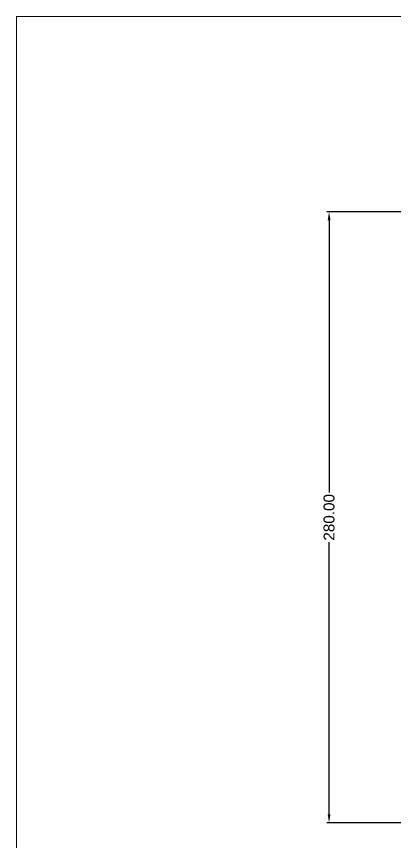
# Model space of a CAD drawing. Header units: millimetres. Extents: x 2742 to 8552, y -10326 to 2528.
# Drawn here: x 3663.6 to 3836.8, y -2374.4 to -1996.4 of the extents above; entities that cross this region are included whole.
import ezdxf

# ---------------------------------------------------------------- set-up
doc = ezdxf.new("R2010")
doc.units = ezdxf.units.MM
doc.layers.add('core', color=7, linetype='Continuous', lineweight=20)
doc.layers.add('dim', color=82, linetype='Continuous', lineweight=9)
doc.styles.get("Standard").update_dxf_attribs({"font": 'arial.ttf'})
doc.dimstyles.new('Standard-2.5', dxfattribs={"dimscale": 2, "dimtxt": 0.18, "dimasz": 0.18, "dimexe": 0.18, "dimexo": 0.0625, "dimgap": 0.09, "dimtad": 0, "dimtoh": 1, "dimzin": 0, "dimdsep": 46, "dimtxsty": 'Standard', "dimcen": 0.09, "dimadec": 0, "dimazin": 0, "dimtfac": 1, "dimtofl": 0, "dimtmove": 0, "dimatfit": 3, "dimfxl": 0, "dimtolj": 1, "dimtzin": 0, "dimarcsym": 0})

# ---------------------------------------------------------------- blocks, each defined once
blk = doc.blocks.new('TK')
at = {"layer": 'core', "lineweight": 18}
for p, q in [((-712.8, 504), (-712.8, -504)), ((712.8, 504), (-712.8, 504))]:
    blk.add_line(p, q, dxfattribs=at)
blk = doc.blocks.new('*D79')
at = {"layer": 'Defpoints', "color": 0, "transparency": 16777216}
for p in [(3877.83, -2085.9), (3806.86, -2365.9), (3883.05, -2365.9)]:
    blk.add_point(p, dxfattribs=at)
at = {"layer": 'dim', "color": 0, "lineweight": -2, "transparency": 16777216}
for p, q in [((3876.83, -2085.9), (3805.86, -2085.9)), ((3806.86, -2089.9), (3806.86, -2214.49)), ((3806.86, -2361.9), (3806.86, -2237.31)), ((3882.05, -2365.9), (3805.86, -2365.9))]:
    blk.add_line(p, q, dxfattribs=at)
at = {"layer": 'dim', "color": 0, "transparency": 16777216}
for points in [[(3806.19, -2089.9), (3807.53, -2089.9), (3806.86, -2085.9)], [(3806.19, -2361.9), (3807.53, -2361.9), (3806.86, -2365.9)]]:
    blk.add_solid(points, dxfattribs=at)
at = {"layer": 'dim', "color": 0, "transparency": 16777216, "insert": (3806.86, -2225.9), "char_height": 5, "attachment_point": 5, "rotation": 90, "bg_fill": 3, "box_fill_scale": 1.1, "bg_fill_color": 256, "bg_fill_true_color": 13158600, "bg_fill_transparency": 0}
blk.add_mtext('\\A1;280.00', dxfattribs=at)

msp = doc.modelspace()

# ---------------------------------------------------------------- block references
at = {"xscale": 0.5702400000000002, "yscale": 0.5702400000000002, "zscale": 0.5702400000000002}
msp.add_blockref('TK', (4070.073, -2283.848), dxfattribs=at)

# ---------------------------------------------------------------- next in the draw order: dimensions: what is measured, and where the dimension line sits
at = {"layer": 'dim'}
dim = msp.add_linear_dim(base=(3806.859, -2365.899), p1=(3877.829, -2085.899), p2=(3883.053, -2365.899), angle=90, dimstyle='Standard-2.5', override={"dimtxt": 2.5, "dimasz": 2, "dimexe": 0.49975, "dimexo": 0.49975, "dimgap": 0.49975}, dxfattribs=at)
dim.commit()
dim.dimension.update_dxf_attribs({"geometry": '*D79', "text_midpoint": (3806.859, -2225.899)})

doc.saveas('drawing.dxf')
